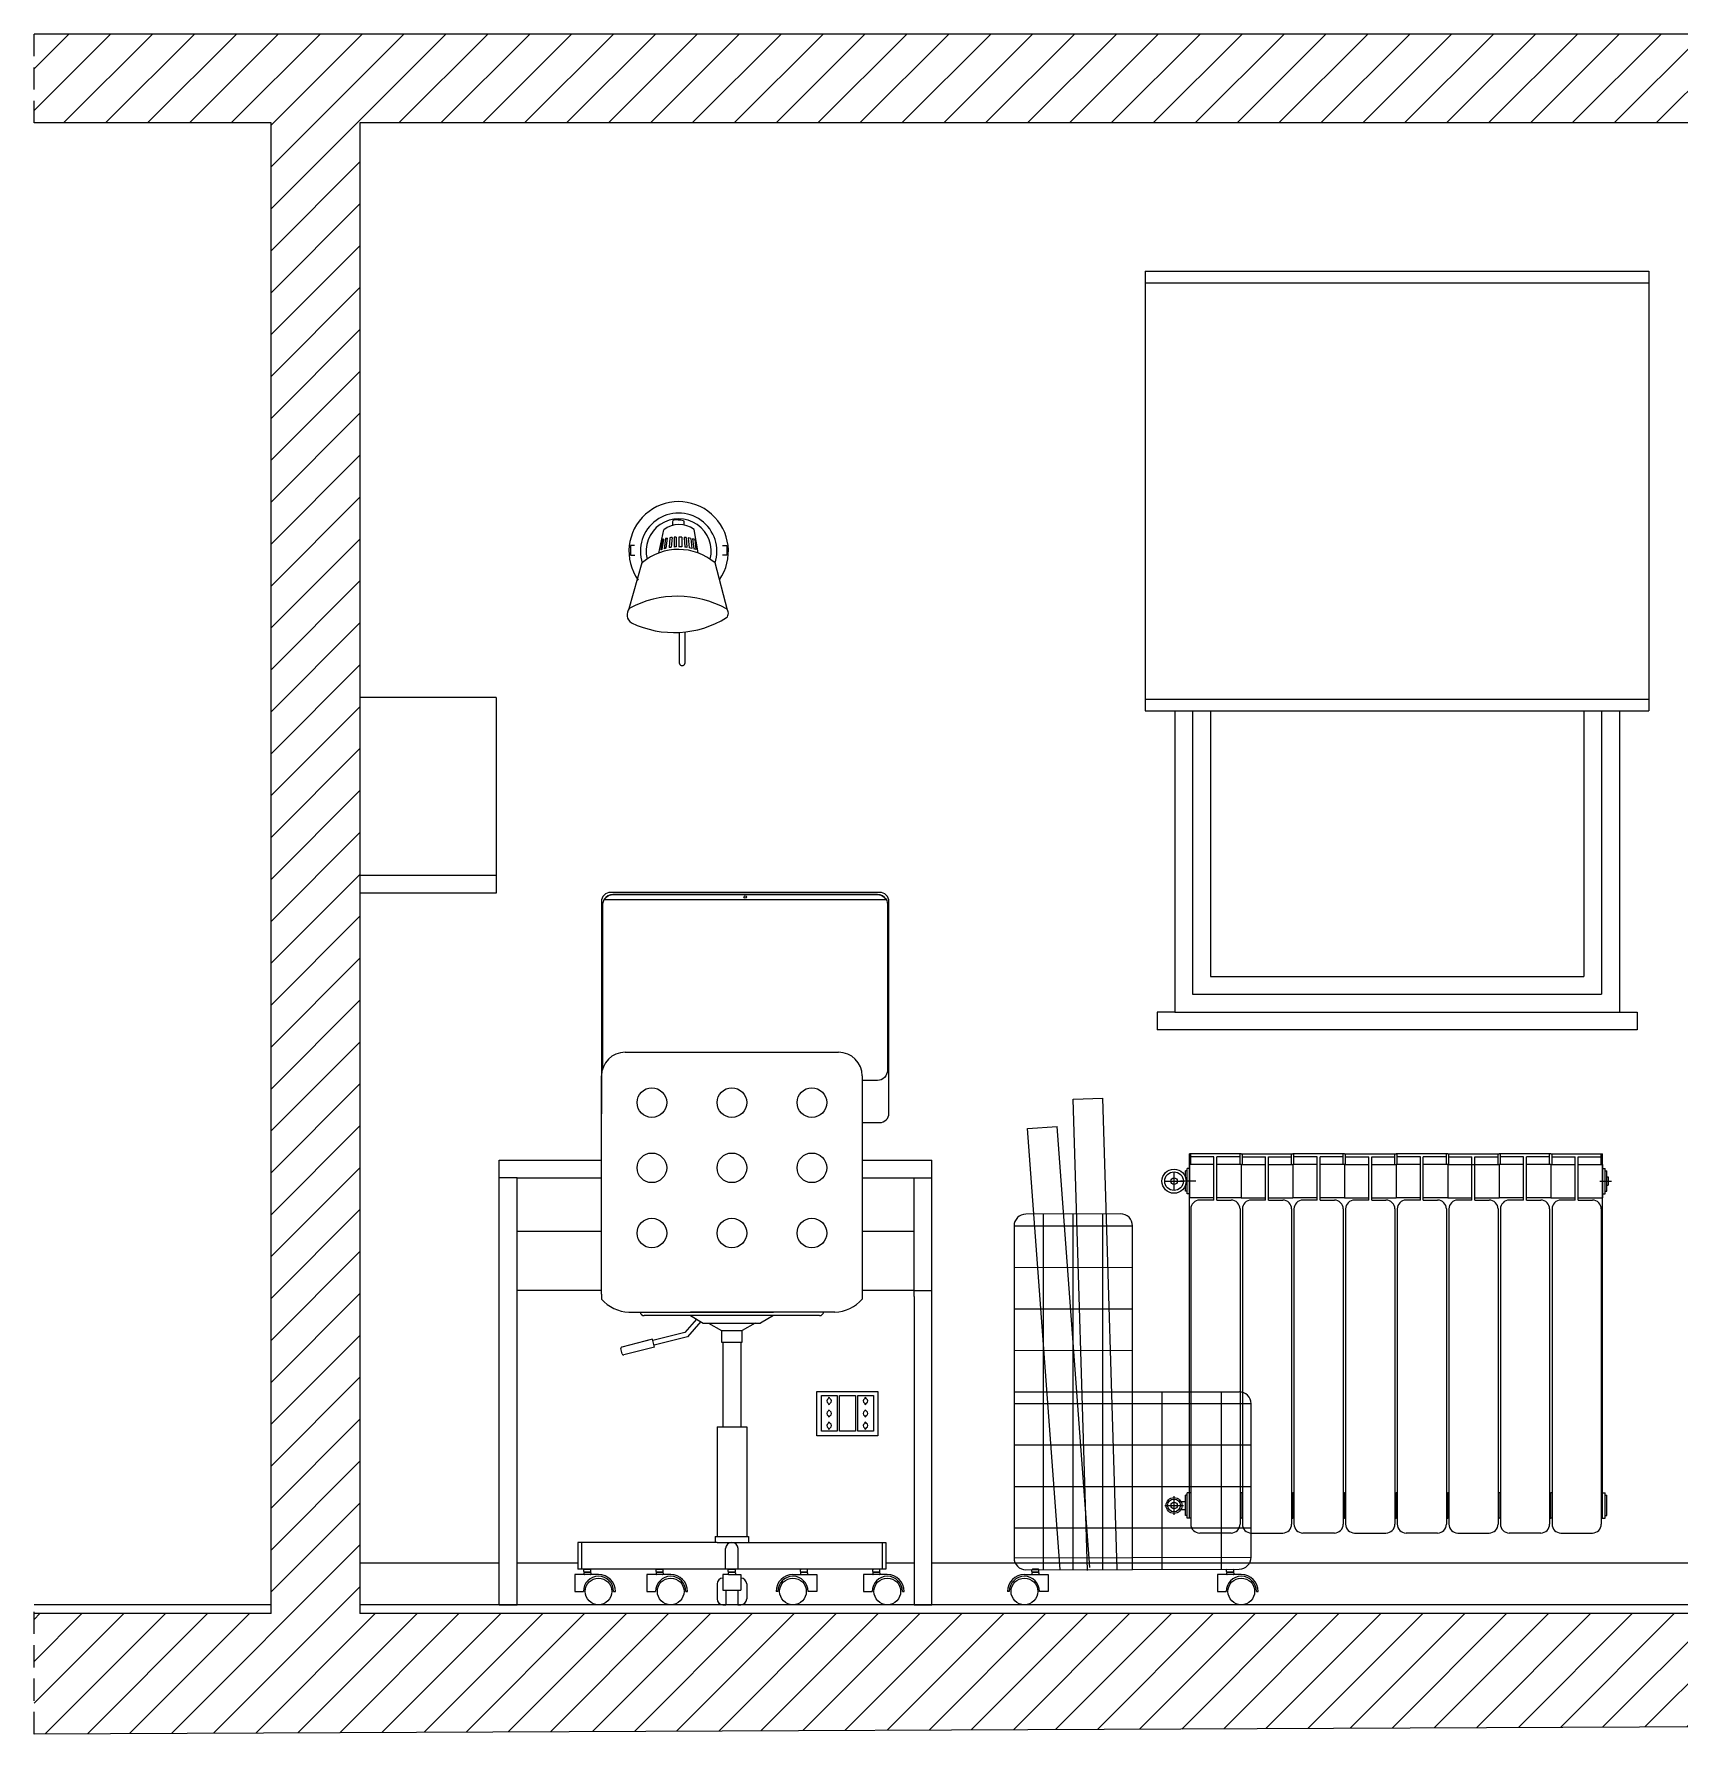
# Model space of a CAD drawing. Header units: millimetres. Extents: x 3592 to 4978, y 1078 to 1921.
# Drawn here: x 3592 to 3869.6, y 1155.2 to 1442 of the extents above; entities that cross this region are included whole.
import ezdxf

# ---------------------------------------------------------------- set-up
doc = ezdxf.new("R2010")
doc.units = ezdxf.units.MM
doc.header["$MEASUREMENT"] = 0
doc.linetypes.add('CONTINUA', pattern=[0])
doc.linetypes.add('HIDDEN', pattern=[0.375, 0.25, -0.125])
doc.layers.add('A-FURN', color=8, linetype='Continuous', lineweight=18)
for name, color, linetype in [('FURN', 7, 'Continuous'), ('mac_dwg', 7, 'Continuous'), ('QUOTE', 6, 'Continuous'), ('Termosifone', 175, 'Continuous')]:
    doc.layers.add(name, color=color, linetype=linetype)

msp = doc.modelspace()

# ---------------------------------------------------------------- hatches: boundary and pattern name
at = {"layer": 'A-FURN'}
h = msp.add_hatch(dxfattribs=at)
h.set_pattern_fill('ANSI31', color=4, scale=39.999999)
h.set_pattern_definition([(45, (-15, 4e-05), (-3.535534, 3.535534), [])])
h.paths.add_polyline_path([(4006.99, 1442.03), (3591.99, 1442.03), (3591.99, 1427.03), (3631.99, 1427.03), (3631.99, 1175.53), (3591.99, 1175.53), (3591.99, 1155.22), (4006.99, 1157.03), (4006.99, 1175.53), (3966.99, 1175.53), (3966.99, 1427.03), (4006.99, 1427.03)])
h.paths.add_polyline_path([(3646.99, 1427.03), (3951.99, 1427.03), (3951.99, 1175.53), (3646.99, 1175.53)], flags=16)
h.paths.add_polyline_path([(3707.65, 1349.96), (3709.01, 1344.84, -0.347612), (3708.84, 1343.57, -0.112637), (3701.83, 1341.15), (3701.83, 1336.07, -1), (3700.9, 1335.83), (3700.92, 1341.07, -0.125991), (3692.8, 1342.69, -0.450308), (3692.43, 1345.12), (3693.82, 1350.02, -1.902296)], flags=0)
h.paths.add_polyline_path([(3706.91, 1352.79, 0.36805), (3694.6, 1352.82, -1.364346)], flags=0)
h.paths.add_polyline_path([(3703.11, 1356.86), (3703.3, 1355.16, -0.009993), (3703.66, 1355.05), (3703.48, 1356.76, 0.009993)], flags=0)
h.paths.add_polyline_path([(3697.73, 1355, -0.00577), (3697.94, 1355.06), (3698.18, 1356.81, 0.00577), (3697.97, 1356.75)], flags=0)
h.paths.add_polyline_path([(3701.51, 1360.19, -0.097402), (3701.65, 1359.19, 0.114995), (3699.72, 1359.11, -0.102654), (3699.85, 1360.16, -0.076414)], flags=0)
h.paths.add_polyline_path([(3698.33, 1355.2, -0.008008), (3698.62, 1355.26), (3698.84, 1356.97, 0.008008), (3698.54, 1356.9)], flags=0)
h.paths.add_polyline_path([(3699.28, 1357.05, -0.009711), (3699.64, 1357.1), (3699.51, 1355.43, 0.009711), (3699.14, 1355.38)], flags=0)
h.paths.add_polyline_path([(3699.99, 1357.13, -0.009705), (3700.35, 1357.15), (3700.35, 1355.5, 0.009855), (3699.98, 1355.48)], flags=0)
h.paths.add_polyline_path([(3700.77, 1357.16, -0.013951), (3701.3, 1357.14), (3701.3, 1355.5, 0.013951), (3700.77, 1355.51)], flags=0)
h.paths.add_polyline_path([(3701.67, 1357.11, -0.00902), (3702.01, 1357.08), (3702.15, 1355.42, 0.00887), (3701.81, 1355.46)], flags=0)
h.paths.add_polyline_path([(3702.38, 1357.02, -0.011737), (3702.81, 1356.93), (3702.99, 1355.25, 0.011737), (3702.56, 1355.34)], flags=0)
h.paths.add_polyline_path([(3759.1, 1182.13, 0.414214), (3756.25, 1179.28), (3756.55, 1179.28, -0.414214), (3759.1, 1181.83)], flags=0)
h.paths.add_polyline_path([(3791.7, 1179.28), (3791.7, 1182.13), (3793.33, 1182.13, -0.414214), (3793.23, 1182.23), (3793.23, 1182.43), (3793.23, 1183.03), (3761.46, 1182.73, -0.415076), (3761.56, 1182.63), (3761.56, 1182.93, 0.985386), (3761.36, 1182.94), (3760.46, 1182.73, 0.998529), (3760.46, 1182.53, 0.414214), (3760.36, 1182.43, 1.129142), (3760.36, 1182.09), (3760.36, 1182.43), (3760.36, 1182.93), (3759.36, 1182.93, -0.415076), (3757.35, 1184.93), (3757.35, 1240.93, -0.413352), (3759.34, 1242.93), (3760.69, 1242.93), (3759.62, 1257.36), (3764.61, 1257.73), (3765.7, 1242.95), (3767.94, 1242.96), (3767.35, 1262.32), (3772.35, 1262.47), (3772.94, 1242.97), (3775.34, 1242.98, -0.415076), (3777.35, 1240.98), (3777.35, 1212.95), (3786.98, 1212.95), (3786.98, 1246.37), (3786.54, 1246.37), (3786.54, 1246.79), (3786.26, 1246.79), (3786.26, 1247.76, -0.833375), (3782.31, 1248.49, -0.833375), (3786.26, 1249.21), (3786.26, 1250.21), (3786.54, 1250.63), (3786.98, 1250.63), (3786.98, 1251.29), (3786.98, 1253.13), (3795.68, 1253.13), (3804.39, 1253.13), (3813.1, 1253.13), (3821.81, 1253.13), (3830.52, 1253.13), (3839.22, 1253.13), (3847.93, 1253.13), (3856.64, 1253.13), (3856.64, 1250.63), (3857.07, 1250.63), (3857.07, 1250.21), (3857.35, 1250.21), (3857.35, 1249.21), (3857.62, 1249.21), (3857.62, 1247.8), (3857.35, 1246.79), (3857.07, 1246.79), (3857.07, 1246.37), (3856.64, 1246.37), (3856.64, 1195.91), (3857.07, 1195.91), (3857.07, 1195.49), (3857.35, 1195.49), (3857.35, 1192.07), (3857.07, 1191.65), (3856.44, 1191.65), (3856.44, 1190.63, -0.414214), (3854.94, 1189.13), (3849.63, 1189.13, -0.414214), (3848.13, 1190.63), (3848.13, 1191.65), (3847.73, 1191.65), (3847.73, 1190.63, -0.414214), (3846.23, 1189.13), (3840.92, 1189.13, -0.414214), (3839.42, 1190.63), (3839.42, 1191.65), (3839.02, 1191.65), (3839.02, 1190.63, -0.414214), (3837.52, 1189.13), (3832.22, 1189.13, -0.414214), (3830.72, 1190.63), (3830.72, 1191.65), (3830.32, 1191.65), (3830.32, 1190.63, -0.414214), (3828.82, 1189.13), (3823.51, 1189.13, -0.414214), (3822.01, 1190.63), (3822.01, 1191.65), (3821.61, 1191.65), (3821.61, 1190.63, -0.414214), (3820.11, 1189.13), (3814.8, 1189.13, -0.414214), (3813.3, 1190.63), (3813.3, 1191.65), (3812.9, 1191.65), (3812.9, 1190.63, -0.414214), (3811.4, 1189.13), (3806.09, 1189.13, -0.414214), (3804.59, 1190.63), (3804.59, 1191.65), (3804.19, 1191.65), (3804.19, 1190.63, -0.414214), (3802.69, 1189.13), (3797.35, 1189.13), (3797.35, 1185.04, -0.413352), (3795.36, 1183.04), (3794.43, 1183.03), (3794.43, 1182.63), (3794.43, 1182.13), (3795.7, 1181.83, -0.414214), (3798.25, 1179.28), (3798.55, 1179.28, 0.414214), (3795.7, 1182.13, 0.451285), (3793.15, 1179.28)], flags=0)
h.paths.add_polyline_path([(3937.78, 1283.37), (3893.61, 1277.17, 0.373484), (3891.03, 1274.21), (3891, 1255.5, 0.414679), (3894, 1252.5), (3938.19, 1252.5, 0.414214), (3941.19, 1255.5), (3941.2, 1280.4, 0.455728)], flags=0)
h.paths.add_polyline_path([(3930.89, 1179.28), (3930.89, 1182.13), (3932.53, 1182.13, -0.414214), (3932.43, 1182.23), (3932.43, 1182.43), (3932.43, 1183.03), (3915.9, 1183.03), (3899.38, 1183.03), (3899.38, 1182.63), (3899.38, 1182.13), (3900.91, 1182.13), (3900.91, 1179.28), (3899.16, 1179.28, -0.414214), (3896.91, 1177.03), (3934.89, 1177.03, -0.414214), (3932.64, 1179.28)], flags=0)
h.paths.add_polyline_path([(3689.31, 1297.22), (3734.67, 1297.22, -0.414214), (3736.25, 1295.64), (3736.25, 1259.96, -0.414214), (3734.67, 1258.38), (3731.74, 1258.38), (3731.74, 1252.03), (3743.49, 1252.03), (3743.49, 1177.03), (3740.49, 1177.03), (3740.49, 1229.03), (3740.49, 1230.03), (3731.74, 1230.03), (3731.74, 1229.41), (3731.74, 1228.61, -0.21186), (3727.12, 1226.41), (3725.23, 1226.41, -0.372964), (3724.54, 1225.81), (3716.73, 1225.81), (3714.55, 1224.56), (3713.67, 1224.56), (3711.49, 1223.32), (3711.49, 1221.32), (3711.24, 1221.32), (3711.24, 1207.03), (3712.24, 1207.03), (3712.24, 1188.53), (3712.54, 1188.53), (3712.54, 1187.53), (3735.74, 1187.53), (3735.74, 1183.03), (3734.7, 1183.03), (3734.7, 1182.63), (3734.7, 1182.13), (3735.97, 1181.83, -0.414214), (3738.52, 1179.28), (3738.82, 1179.28, 0.414214), (3735.97, 1182.13, 0.451285), (3733.42, 1179.28), (3731.97, 1179.28), (3731.97, 1182.13), (3733.6, 1182.13, -0.414214), (3733.5, 1182.23), (3733.5, 1182.43), (3733.5, 1183.03), (3722.52, 1183.03), (3722.52, 1182.63), (3722.52, 1182.13), (3724.05, 1182.13), (3724.05, 1179.28), (3722.3, 1179.28, -1), (3717.8, 1179.28), (3717.2, 1179.28, -0.414214), (3720.05, 1182.13), (3721.42, 1182.13, -0.414214), (3721.32, 1182.23), (3721.32, 1182.43), (3721.32, 1183.03), (3710.34, 1183.03), (3710.34, 1182.63), (3710.34, 1182.13), (3711.24, 1182.13), (3711.24, 1181.53, -0.414214), (3712.24, 1180.53), (3712.24, 1178.03, -0.414214), (3711.24, 1177.03), (3710.74, 1177.03), (3710.74, 1179.5), (3708.74, 1179.5), (3708.74, 1177.03), (3708.24, 1177.03, -0.414214), (3707.24, 1178.03), (3707.24, 1180.53, -0.414214), (3708.24, 1181.53), (3708.24, 1182.13), (3709.24, 1182.13, -0.414214), (3709.14, 1182.23), (3709.14, 1182.43), (3709.14, 1183.03), (3698.15, 1183.03), (3698.15, 1182.63), (3698.15, 1182.13), (3699.42, 1181.83, -0.414214), (3701.97, 1179.28), (3702.27, 1179.28, 0.414214), (3699.42, 1182.13, 0.451285), (3696.87, 1179.28), (3695.42, 1179.28), (3695.42, 1182.13), (3697.05, 1182.13, -0.414214), (3696.95, 1182.23), (3696.95, 1182.43), (3696.95, 1183.03), (3685.97, 1183.03), (3685.97, 1182.63), (3685.97, 1182.13), (3687.24, 1181.83, -0.414214), (3689.79, 1179.28), (3690.09, 1179.28, 0.414214), (3687.24, 1182.13, 0.451285), (3684.69, 1179.28), (3683.24, 1179.28), (3683.24, 1182.13), (3684.87, 1182.13, -0.414214), (3684.77, 1182.23), (3684.77, 1182.43), (3684.77, 1183.03), (3683.74, 1183.03), (3683.74, 1187.53), (3706.94, 1187.53), (3706.94, 1188.53), (3707.24, 1207.03), (3708.24, 1207.03), (3708.24, 1221.32), (3707.99, 1221.32), (3707.99, 1223.32), (3705.8, 1224.56), (3704.92, 1224.56), (3704.48, 1224.82), (3702.25, 1222.24), (3696.61, 1220.81), (3696.69, 1220.5), (3691.3, 1219.14), (3690.97, 1220.45), (3696.36, 1221.81), (3701.8, 1222.95), (3703.79, 1225.21), (3702.75, 1225.81), (3694.94, 1225.81, -0.372964), (3694.24, 1226.41), (3692.36, 1226.41, -0.21186), (3687.74, 1228.61), (3687.74, 1229.41), (3687.74, 1230.03), (3673.49, 1230.03), (3673.49, 1177.03), (3670.49, 1177.03), (3670.49, 1252.03), (3687.74, 1252.03), (3687.74, 1266.24), (3687.73, 1295.64, -0.41424)], flags=0)
h.paths.add_polyline_path([(3689.68, 1296.86), (3734.3, 1296.86, -0.267396), (3735.76, 1296.02), (3688.22, 1296.02, -0.267396)], flags=0)
h.paths.add_polyline_path([(3779.49, 1402.03), (3864.49, 1402.03), (3864.49, 1327.83), (3859.49, 1327.83), (3859.49, 1277.03), (3862.49, 1277.03), (3862.49, 1274.03), (3781.49, 1274.03), (3781.49, 1277.03), (3784.49, 1277.03), (3784.49, 1327.83), (3779.49, 1327.83)], flags=0)
h.paths.add_polyline_path([(3712.19, 1296.44, -1), (3711.79, 1296.44, -1)], flags=0)
h.paths.add_polyline_path([(3698.74, 1261.74, -1), (3693.74, 1261.74, -1)], flags=0)
h.paths.add_polyline_path([(3712.24, 1261.74, -1), (3707.24, 1261.74, -1)], flags=0)
h.paths.add_polyline_path([(3698.38, 1252.03), (3707.6, 1252.03, -0.56416), (3711.88, 1252.03), (3721.1, 1252.03, -0.759453), (3725.74, 1250.74, -1), (3720.74, 1250.74, -0.136717), (3721.1, 1252.03), (3711.88, 1252.03, -0.136717), (3712.24, 1250.74, -1), (3707.24, 1250.74, -0.136717), (3707.6, 1252.03), (3698.38, 1252.03, -0.136717), (3698.74, 1250.74, -1), (3693.74, 1250.74, -0.759453)], flags=0)
h.paths.add_polyline_path([(3725.74, 1261.74, -1), (3720.74, 1261.74, -1)], flags=0)
h.paths.add_polyline_path([(3698.74, 1239.74, -1), (3693.74, 1239.74, -1)], flags=0)
h.paths.add_polyline_path([(3712.24, 1239.74, -1), (3707.24, 1239.74, -1)], flags=0)
h.paths.add_polyline_path([(3725.74, 1239.74, -1), (3720.74, 1239.74, -1)], flags=0)

# ---------------------------------------------------------------- linework, layer by layer
at = {"layer": 'A-FURN', "color": 5}
for p, q in [((4006.99, 1442.03), (3591.99, 1442.03)), ((3631.99, 1427.03), (3591.99, 1427.03)), ((3631.99, 1175.53), (3631.99, 1427.03)), ((3951.99, 1427.03), (3646.99, 1427.03)), ((3951.99, 1427.03), (3646.99, 1427.03)), ((3646.99, 1427.03), (3646.99, 1175.53)), ((3951.99, 1175.53), (3646.99, 1175.53)), ((4006.99, 1157.03), (3591.99, 1155.22))]:
    msp.add_line(p, q, dxfattribs=at)
at = {"layer": 'A-FURN', "color": 5, "linetype": 'HIDDEN', "ltscale": 15}
for p, q in [((3591.99, 1427.03), (3591.99, 1442.03)), ((3591.99, 1155.22), (3591.99, 1177.03))]:
    msp.add_line(p, q, dxfattribs=at)
at = {"layer": 'A-FURN', "color": 3, "ltscale": 100}
for p, q in [((3779.49, 1402.03), (3864.49, 1402.03)), ((3779.49, 1402.03), (3779.49, 1327.83)), ((3864.49, 1402.03), (3864.49, 1327.83)), ((3784.49, 1327.83), (3784.49, 1277.03)), ((3859.49, 1327.83), (3859.49, 1277.03)), ((3784.49, 1277.03), (3859.49, 1277.03))]:
    msp.add_line(p, q, dxfattribs=at)
at = {"layer": 'A-FURN', "color": 6, "ltscale": 100}
msp.add_line((3779.49, 1400.03), (3864.49, 1400.03), dxfattribs=at)
at = {"layer": 'A-FURN', "color": 6}
for p, q in [((3697.4, 1354.46), (3698.26, 1358.38)), ((3699.99, 1357.13), (3699.98, 1355.48)), ((3700.77, 1357.16), (3700.77, 1355.51)), ((3701.67, 1357.11), (3701.81, 1355.46)), ((3703.35, 1358.45), (3703.99, 1354.5)), ((3692.43, 1345.12), (3694.63, 1352.85)), ((3709.01, 1344.84), (3706.9, 1352.8)), ((3779.49, 1329.83), (3864.49, 1329.83))]:
    msp.add_line(p, q, dxfattribs=at)
at = {"layer": 'A-FURN', "color": 3}
for p, q in [((3779.49, 1327.83), (3864.49, 1327.83)), ((3787.49, 1327.83), (3787.49, 1280.03)), ((3790.49, 1327.83), (3790.49, 1283.03)), ((3853.49, 1327.83), (3853.49, 1283.03)), ((3856.49, 1327.83), (3856.49, 1280.03)), ((3790.49, 1283.03), (3853.49, 1283.03)), ((3787.49, 1280.03), (3856.49, 1280.03)), ((3784.49, 1277.03), (3781.49, 1277.03)), ((3781.49, 1277.03), (3781.49, 1274.03)), ((3784.49, 1277.03), (3859.49, 1277.03)), ((3859.49, 1277.03), (3862.49, 1277.03)), ((3862.49, 1277.03), (3862.49, 1274.03)), ((3862.49, 1274.03), (3781.49, 1274.03)), ((3691.74, 1270.24), (3727.74, 1270.24)), ((3687.74, 1229.41), (3687.74, 1266.24)), ((3731.74, 1266.24), (3731.74, 1229.41)), ((3767.35, 1262.32), (3772.35, 1262.47)), ((3769.75, 1182.82), (3767.35, 1262.32)), ((3774.75, 1182.98), (3772.35, 1262.47)), ((3759.62, 1257.36), (3764.61, 1257.73)), ((3765.14, 1182.95), (3759.62, 1257.36)), ((3770.12, 1183.32), (3764.61, 1257.73)), ((3670.49, 1177.03), (3670.49, 1252.03)), ((3670.49, 1252.03), (3687.74, 1252.03)), ((3731.74, 1252.03), (3743.49, 1252.03)), ((3743.49, 1177.03), (3743.49, 1252.03)), ((3673.49, 1249.03), (3670.49, 1249.03)), ((3673.49, 1177.03), (3673.49, 1249.03)), ((3673.49, 1249.03), (3687.74, 1249.03)), ((3731.74, 1249.03), (3740.49, 1249.03)), ((3740.49, 1229.03), (3740.49, 1249.03)), ((3740.49, 1249.03), (3743.49, 1249.03)), ((3673.49, 1240.03), (3687.74, 1240.03)), ((3731.74, 1240.03), (3740.49, 1240.03)), ((3757.35, 1240.93), (3777.35, 1240.98)), ((3687.74, 1230.03), (3673.49, 1230.03)), ((3740.49, 1230.03), (3731.74, 1230.03)), ((3740.49, 1229.03), (3740.49, 1177.03)), ((3670.49, 1184.03), (3646.99, 1184.03)), ((3683.74, 1184.03), (3673.49, 1184.03)), ((3740.49, 1184.03), (3735.74, 1184.03)), ((3891, 1184.03), (3743.49, 1184.03))]:
    msp.add_line(p, q, dxfattribs=at)
at = {"layer": 'A-FURN', "color": 20}
for p, q in [((3669.99, 1300.08), (3646.99, 1300.08)), ((3669.99, 1297.08), (3646.99, 1297.08))]:
    msp.add_line(p, q, dxfattribs=at)
at = {"layer": 'A-FURN', "color": 7}
for p, q in [((3762.35, 1182.98), (3762.35, 1242.94)), ((3767.35, 1182.98), (3767.35, 1242.95)), ((3772.35, 1182.98), (3772.35, 1242.97)), ((3757.37, 1233.93), (3777.37, 1233.98)), ((3757.38, 1226.93), (3777.38, 1226.98)), ((3757.4, 1219.93), (3777.4, 1219.98)), ((3757.35, 1212.95), (3795.35, 1212.95)), ((3797.35, 1210.95), (3757.35, 1210.95)), ((3782.35, 1182.98), (3782.35, 1212.95)), ((3792.35, 1182.98), (3792.35, 1212.95)), ((3797.35, 1203.95), (3757.35, 1203.95)), ((3797.35, 1196.95), (3757.35, 1196.95)), ((3797.35, 1189.95), (3757.35, 1189.95)), ((3757.35, 1184.93), (3797.35, 1185.04)), ((3631.99, 1177.03), (3591.99, 1177.03)), ((3951.99, 1177.03), (3646.99, 1177.03)), ((3670.49, 1177.03), (3673.49, 1177.03)), ((3740.49, 1177.03), (3743.49, 1177.03))]:
    msp.add_line(p, q, dxfattribs=at)
at = {"layer": 'A-FURN', "color": 3, "linetype": 'CONTINUA', "ltscale": 0.1}
for p, q in [((3687.74, 1229.41), (3687.74, 1228.61)), ((3731.74, 1229.41), (3731.74, 1228.61)), ((3740.49, 1230.03), (3743.49, 1230.03)), ((3692.36, 1226.41), (3709.74, 1226.41)), ((3724.54, 1225.81), (3694.94, 1225.81)), ((3703.79, 1225.21), (3701.8, 1222.95)), ((3704.48, 1224.82), (3702.25, 1222.24)), ((3709.74, 1226.41), (3702.74, 1226.41)), ((3702.74, 1225.81), (3704.92, 1224.56)), ((3727.12, 1226.41), (3709.74, 1226.41)), ((3709.74, 1226.41), (3716.74, 1226.41)), ((3716.74, 1225.81), (3714.55, 1224.56)), ((3696.36, 1221.81), (3691.16, 1220.5)), ((3696.36, 1221.81), (3695.25, 1221.53)), ((3696.69, 1220.5), (3696.36, 1221.81)), ((3701.8, 1222.95), (3696.41, 1221.59)), ((3702.25, 1222.24), (3696.61, 1220.81)), ((3704.92, 1224.56), (3714.55, 1224.56)), ((3705.8, 1224.56), (3707.99, 1223.32)), ((3707.99, 1223.32), (3707.99, 1221.32)), ((3707.99, 1223.32), (3711.49, 1223.32)), ((3713.67, 1224.56), (3711.49, 1223.32)), ((3711.49, 1221.32), (3711.49, 1223.32)), ((3691.25, 1219.34), (3691.01, 1220.26)), ((3696.69, 1220.5), (3691.49, 1219.19)), ((3707.99, 1221.32), (3711.49, 1221.32)), ((3708.24, 1221.32), (3708.24, 1207.03)), ((3711.24, 1221.32), (3711.24, 1207.03)), ((3707.24, 1207.03), (3712.24, 1207.03)), ((3707.24, 1207.03), (3707.24, 1188.53)), ((3707.24, 1207.03), (3707.24, 1206.53)), ((3712.24, 1207.03), (3712.24, 1188.53)), ((3707.24, 1187.53), (3683.74, 1187.53)), ((3683.74, 1187.53), (3683.74, 1183.03)), ((3684.39, 1187.53), (3684.39, 1183.03)), ((3706.94, 1188.53), (3706.94, 1187.53)), ((3707.24, 1187.53), (3712.24, 1187.53)), ((3712.24, 1187.53), (3735.74, 1187.53)), ((3712.54, 1188.53), (3712.54, 1187.53)), ((3735.09, 1187.53), (3735.09, 1183.03)), ((3735.74, 1187.53), (3735.74, 1183.03)), ((3708.65, 1183.03), (3708.65, 1186.5)), ((3710.82, 1183.03), (3710.82, 1186.5)), ((3683.24, 1182.13), (3683.24, 1179.28)), ((3687.24, 1182.13), (3683.24, 1182.13)), ((3735.74, 1183.03), (3683.74, 1183.03)), ((3684.77, 1182.63), (3684.77, 1182.93)), ((3684.77, 1182.43), (3684.77, 1182.23)), ((3684.87, 1183.03), (3685.87, 1183.03)), ((3684.87, 1182.53), (3685.87, 1182.53)), ((3685.87, 1182.53), (3684.87, 1182.53)), ((3685.87, 1182.13), (3684.87, 1182.13)), ((3685.97, 1182.63), (3685.97, 1182.93)), ((3685.97, 1182.43), (3685.97, 1182.23)), ((3695.42, 1182.13), (3695.42, 1179.28)), ((3699.42, 1182.13), (3695.42, 1182.13)), ((3696.95, 1182.63), (3696.95, 1182.93)), ((3696.95, 1182.43), (3696.95, 1182.23)), ((3697.05, 1183.03), (3698.05, 1183.03)), ((3698.05, 1182.53), (3697.05, 1182.53)), ((3697.05, 1182.53), (3698.05, 1182.53)), ((3698.15, 1182.63), (3698.15, 1182.93)), ((3698.15, 1182.43), (3698.15, 1182.23)), ((3708.24, 1182.13), (3708.24, 1179.5)), ((3709.24, 1182.13), (3708.24, 1182.13)), ((3709.14, 1182.63), (3709.14, 1182.93)), ((3709.14, 1182.43), (3709.14, 1182.23)), ((3709.24, 1183.03), (3710.24, 1183.03)), ((3709.24, 1182.53), (3710.24, 1182.53)), ((3710.24, 1182.53), (3709.24, 1182.53)), ((3709.24, 1182.13), (3710.24, 1182.13)), ((3710.24, 1182.13), (3711.24, 1182.13)), ((3710.34, 1182.63), (3710.34, 1182.93)), ((3710.34, 1182.43), (3710.34, 1182.23)), ((3711.24, 1182.13), (3711.24, 1179.5)), ((3720.05, 1182.13), (3724.05, 1182.13)), ((3721.32, 1182.63), (3721.32, 1182.93)), ((3721.32, 1182.43), (3721.32, 1182.23)), ((3722.42, 1183.03), (3721.42, 1183.03)), ((3721.42, 1182.53), (3722.42, 1182.53)), ((3722.42, 1182.53), (3721.42, 1182.53)), ((3722.52, 1182.63), (3722.52, 1182.93)), ((3722.52, 1182.43), (3722.52, 1182.23)), ((3724.05, 1182.13), (3724.05, 1179.28)), ((3731.97, 1182.13), (3731.97, 1179.28)), ((3735.97, 1182.13), (3731.97, 1182.13)), ((3733.5, 1182.63), (3733.5, 1182.93)), ((3733.5, 1182.43), (3733.5, 1182.23)), ((3734.6, 1182.53), (3733.6, 1182.53)), ((3733.6, 1182.53), (3734.6, 1182.53)), ((3734.7, 1182.63), (3734.7, 1182.93)), ((3734.7, 1182.43), (3734.7, 1182.23)), ((3759.1, 1182.13), (3763.1, 1182.13)), ((3760.36, 1182.63), (3760.36, 1182.93)), ((3760.36, 1182.43), (3760.36, 1182.23)), ((3761.46, 1183.03), (3760.46, 1183.03)), ((3760.46, 1182.53), (3761.46, 1182.53)), ((3761.46, 1182.53), (3760.46, 1182.53)), ((3761.56, 1182.63), (3761.56, 1182.93)), ((3761.56, 1182.43), (3761.56, 1182.23)), ((3763.1, 1182.13), (3763.1, 1179.28)), ((3791.7, 1182.13), (3791.7, 1179.28)), ((3795.7, 1182.13), (3791.7, 1182.13)), ((3793.23, 1182.63), (3793.23, 1182.93)), ((3793.23, 1182.43), (3793.23, 1182.23)), ((3794.33, 1182.53), (3793.33, 1182.53)), ((3793.33, 1182.53), (3794.33, 1182.53)), ((3794.43, 1182.63), (3794.43, 1182.93)), ((3794.43, 1182.43), (3794.43, 1182.23)), ((3683.24, 1179.28), (3684.69, 1179.28)), ((3689.79, 1179.28), (3690.09, 1179.28)), ((3695.42, 1179.28), (3696.87, 1179.28)), ((3701.97, 1179.28), (3702.27, 1179.28)), ((3707.24, 1180.53), (3707.24, 1178.03)), ((3708.24, 1181.53), (3708.24, 1181.53)), ((3708.24, 1179.5), (3711.24, 1179.5)), ((3708.74, 1179.5), (3708.74, 1177.03)), ((3710.74, 1179.5), (3710.74, 1177.03)), ((3711.24, 1181.53), (3711.24, 1181.53)), ((3712.24, 1180.53), (3712.24, 1178.03)), ((3717.5, 1179.28), (3717.2, 1179.28)), ((3724.05, 1179.28), (3722.6, 1179.28)), ((3731.97, 1179.28), (3733.42, 1179.28)), ((3738.52, 1179.28), (3738.82, 1179.28)), ((3756.55, 1179.28), (3756.25, 1179.28)), ((3763.1, 1179.28), (3761.65, 1179.28)), ((3791.7, 1179.28), (3793.15, 1179.28)), ((3798.25, 1179.28), (3798.55, 1179.28)), ((3708.24, 1177.03), (3708.74, 1177.03)), ((3710.74, 1177.03), (3711.24, 1177.03))]:
    msp.add_line(p, q, dxfattribs=at)
at = {"layer": 'A-FURN', "color": 3, "linetype": 'CONTINUA', "ltscale": 0.02}
msp.add_line((3706.94, 1188.53), (3712.54, 1188.53), dxfattribs=at)
at = {"layer": 'A-FURN', "color": 5, "ltscale": 100}
msp.add_line((3631.99, 1175.53), (3591.99, 1175.53), dxfattribs=at)
at = {"layer": 'A-FURN', "color": 6}
for points in [[(3700.68, 1360.07, 0.075123), (3699.79, 1359.95, 0.081859), (3699.72, 1359.11)], [(3700.68, 1360.07, -0.075123), (3701.58, 1359.95, -0.074129), (3701.65, 1359.19)]]:
    msp.add_lwpolyline(points, format="xyb", dxfattribs=at)
for points in [[(3697.97, 1356.75), (3697.73, 1355)], [(3698.18, 1356.81), (3697.94, 1355.06)], [(3698.54, 1356.9), (3698.33, 1355.2)], [(3698.84, 1356.97), (3698.62, 1355.26)], [(3699.28, 1357.05), (3699.14, 1355.38)], [(3699.64, 1357.1), (3699.51, 1355.43)], [(3700.35, 1357.15), (3700.35, 1355.5)], [(3701.3, 1357.14), (3701.3, 1355.5)], [(3702.01, 1357.08), (3702.15, 1355.42)], [(3702.38, 1357.02), (3702.56, 1355.34)], [(3702.81, 1356.93), (3702.99, 1355.25)], [(3703.11, 1356.86), (3703.3, 1355.16)], [(3703.48, 1356.76), (3703.66, 1355.05)], [(3693.34, 1355.71), (3692.65, 1355.71), (3692.65, 1354.09), (3693.36, 1354.09)], [(3708.18, 1355.71), (3708.87, 1355.71), (3708.87, 1354.09), (3708.16, 1354.09)], [(3700.9, 1335.83), (3700.92, 1341.07)], [(3701.83, 1341.11), (3701.83, 1335.83)]]:
    msp.add_lwpolyline(points, dxfattribs=at)
at = {"layer": 'A-FURN', "color": 7}
msp.add_lwpolyline([(3777.35, 1182.98), (3777.35, 1240.98, 0.415076), (3775.34, 1242.98), (3759.34, 1242.93, 0.413352), (3757.35, 1240.93), (3757.35, 1184.93, 0.415076), (3759.36, 1182.93), (3795.36, 1183.04, 0.413352), (3797.35, 1185.04), (3797.35, 1210.95)], format="xyb", dxfattribs=at)
at = {"layer": 'A-FURN', "color": 6}
for points in [[(3734.38, 1205.53), (3724.07, 1205.53), (3724.07, 1213.03), (3734.38, 1213.03)], [(3727.51, 1206.3), (3724.85, 1206.3), (3724.85, 1212.33), (3727.51, 1212.33)], [(3730.58, 1206.3), (3727.92, 1206.3), (3727.92, 1212.33), (3730.58, 1212.33)], [(3733.65, 1206.3), (3730.99, 1206.3), (3730.99, 1212.33), (3733.65, 1212.33)]]:
    msp.add_lwpolyline(points, close=True, dxfattribs=at)
at = {"layer": 'A-FURN', "color": 3, "linetype": 'CONTINUA', "ltscale": 0.1}
for centre, radius in [((3696.24, 1261.74), 2.5), ((3709.74, 1261.74), 2.5), ((3723.24, 1261.74), 2.5), ((3696.24, 1250.74), 2.5), ((3709.74, 1250.74), 2.5), ((3723.24, 1250.74), 2.5), ((3696.24, 1239.74), 2.5), ((3709.74, 1239.74), 2.5), ((3723.24, 1239.74), 2.5), ((3687.24, 1179.28), 2.25), ((3699.42, 1179.28), 2.25), ((3720.05, 1179.28), 2.25), ((3735.97, 1179.28), 2.25), ((3759.1, 1179.28), 2.25), ((3795.7, 1179.28), 2.25)]:
    msp.add_circle(centre, radius, dxfattribs=at)
at = {"layer": 'A-FURN', "color": 6}
for centre, radius, start, end in [((3700.76, 1354.75), 8.39, 325.2023, 215.2207), ((3700.76, 1354.75), 6.46, 342.1158, 197.8646), ((3700.76, 1354.75), 5.49, 346.0078, 193.7063), ((3700.74, 1347.66), 9.5, 105.6205, 106.9428), ((3700.86, 1355.02), 4.25, 54.0821, 127.695), ((3700.74, 1347.66), 9.5, 101.5074, 103.3426), ((3700.74, 1347.66), 9.5, 96.6021, 98.8277), ((3700.74, 1347.66), 9.5, 92.3148, 94.5389), ((3700.74, 1347.66), 9.5, 86.5834, 89.7806), ((3700.74, 1347.66), 9.5, 82.2888, 84.3559), ((3700.74, 1347.66), 9.5, 77.3672, 80.0569), ((3700.74, 1347.66), 9.5, 73.2336, 75.5237), ((3700.74, 1345.57), 9.5, 49.587, 129.9742), ((3700.5, 1345.91), 9.5, 105.6205, 106.9428), ((3700.52, 1345.95), 9.5, 101.5074, 103.3426), ((3700.6, 1345.99), 9.5, 96.6021, 98.8277), ((3700.74, 1346.01), 9.5, 92.3148, 94.5732), ((3700.74, 1346.01), 9.5, 86.5834, 89.7806), ((3700.87, 1346), 9.5, 82.2888, 84.3215), ((3700.92, 1345.98), 9.5, 77.3672, 80.0569), ((3700.92, 1345.96), 9.5, 73.2336, 75.5237), ((3700.57, 1329.93), 17.24, 61.3151, 118.1925), ((3693.69, 1344.07), 1.64, 140.2872, 237.2568), ((3700.02, 1357.73), 16.68, 244.3432, 301.9055), ((3708.13, 1344.31), 1.03, 313.9836, 46.1405), ((3701.36, 1335.95), 0.478, 194.3227, 345.6773), ((3726.14, 1211.41), 0.402, 114.3243, 246.1088), ((3726.14, 1211.41), 0.402, 293.3666, 66.2003), ((3732.27, 1211.41), 0.402, 114.3243, 246.1088), ((3732.27, 1211.41), 0.402, 293.3666, 66.2003), ((3726.14, 1209.3), 0.402, 114.3243, 246.1088), ((3726.14, 1207.25), 0.402, 114.3243, 246.1088), ((3726.14, 1209.3), 0.402, 293.3666, 66.2003), ((3726.14, 1207.25), 0.402, 293.3666, 66.2003), ((3732.27, 1209.3), 0.402, 114.3243, 246.1088), ((3732.27, 1207.25), 0.402, 114.3243, 246.1088), ((3732.27, 1209.3), 0.402, 293.3666, 66.2003), ((3732.27, 1207.25), 0.402, 293.3666, 66.2003)]:
    msp.add_arc(centre, radius, start, end, dxfattribs=at)
at = {"layer": 'A-FURN', "color": 3}
for centre, radius, start, end in [((3691.74, 1266.24), 4, 90, 180), ((3727.74, 1266.24), 4, 0, 90), ((3795.35, 1210.95), 2, 0, 90)]:
    msp.add_arc(centre, radius, start, end, dxfattribs=at)
at = {"layer": 'A-FURN', "color": 3, "linetype": 'CONTINUA', "ltscale": 0.1}
for centre, radius, start, end in [((3692.53, 1232.71), 6.31, 220.6087, 268.4559), ((3726.95, 1232.71), 6.31, 271.5441, 319.3913), ((3694.94, 1226.51), 0.7, 188.1852, 270), ((3724.54, 1226.51), 0.7, 270, 351.8148), ((3691.21, 1220.31), 0.2, 104.1844, 194.1844), ((3691.44, 1219.38), 0.2, 194.1844, 284.1844), ((3709.74, 1186.45), 1.08, 3.1218, 176.8782), ((3687.24, 1179.28), 2.55, 0, 180), ((3684.87, 1182.93), 0.1, 90, 180), ((3684.87, 1182.63), 0.1, 180, 270), ((3684.87, 1182.43), 0.1, 90, 180), ((3684.87, 1182.23), 0.1, 180, 270), ((3685.87, 1182.93), 0.1, 0, 90), ((3685.87, 1182.63), 0.1, 270, 0), ((3685.87, 1182.43), 0.1, 0, 90), ((3685.87, 1182.23), 0.1, 270, 0), ((3687.24, 1179.28), 2.85, 0, 90), ((3699.42, 1179.28), 2.55, 0, 180), ((3697.05, 1182.93), 0.1, 90, 180), ((3697.05, 1182.63), 0.1, 180, 270), ((3697.05, 1182.43), 0.1, 90, 180), ((3697.05, 1182.23), 0.1, 180, 270), ((3698.05, 1182.93), 0.1, 0, 90), ((3698.05, 1182.63), 0.1, 270, 0), ((3698.05, 1182.43), 0.1, 0, 90), ((3698.05, 1182.23), 0.1, 270, 0), ((3699.42, 1179.28), 2.85, 0, 90), ((3709.24, 1182.93), 0.1, 90, 180), ((3709.24, 1182.63), 0.1, 180, 270), ((3709.24, 1182.43), 0.1, 90, 180), ((3709.24, 1182.23), 0.1, 180, 270), ((3710.24, 1182.93), 0.1, 0, 90), ((3710.24, 1182.63), 0.1, 270, 0), ((3710.24, 1182.43), 0.1, 0, 90), ((3710.24, 1182.23), 0.1, 270, 0), ((3720.05, 1179.28), 2.85, 90, 180), ((3720.05, 1179.28), 2.55, 0, 180), ((3721.42, 1182.93), 0.1, 90, 180), ((3721.42, 1182.63), 0.1, 180, 270), ((3721.42, 1182.43), 0.1, 90, 180), ((3721.42, 1182.23), 0.1, 180, 270), ((3722.42, 1182.93), 0.1, 0, 90), ((3722.42, 1182.63), 0.1, 270, 0), ((3722.42, 1182.43), 0.1, 0, 90), ((3722.42, 1182.23), 0.1, 270, 0), ((3735.97, 1179.28), 2.55, 0, 180), ((3733.6, 1182.93), 0.1, 90, 180), ((3733.6, 1182.63), 0.1, 180, 270), ((3733.6, 1182.43), 0.1, 90, 180), ((3733.6, 1182.23), 0.1, 180, 270), ((3734.6, 1182.93), 0.1, 0, 90), ((3734.6, 1182.63), 0.1, 270, 0), ((3734.6, 1182.43), 0.1, 0, 90), ((3734.6, 1182.23), 0.1, 270, 0), ((3735.97, 1179.28), 2.85, 0, 90), ((3759.1, 1179.28), 2.85, 90, 180), ((3759.1, 1179.28), 2.55, 0, 180), ((3760.46, 1182.93), 0.1, 90, 180), ((3760.46, 1182.63), 0.1, 180, 270), ((3760.46, 1182.43), 0.1, 90, 180), ((3760.46, 1182.23), 0.1, 180, 270), ((3761.46, 1182.93), 0.1, 0, 90), ((3761.46, 1182.63), 0.1, 270, 0), ((3761.46, 1182.43), 0.1, 0, 90), ((3761.46, 1182.23), 0.1, 270, 0), ((3795.7, 1179.28), 2.55, 0, 180), ((3793.33, 1182.93), 0.1, 90, 180), ((3793.33, 1182.63), 0.1, 180, 270), ((3793.33, 1182.43), 0.1, 90, 180), ((3793.33, 1182.23), 0.1, 180, 270), ((3794.33, 1182.93), 0.1, 0, 90), ((3794.33, 1182.63), 0.1, 270, 0), ((3794.33, 1182.43), 0.1, 0, 90), ((3794.33, 1182.23), 0.1, 270, 0), ((3795.7, 1179.28), 2.85, 0, 90), ((3708.24, 1180.53), 1, 90, 180), ((3711.24, 1180.53), 1, 0, 90), ((3708.24, 1178.03), 1, 180, 270), ((3711.24, 1178.03), 1, 270, 0)]:
    msp.add_arc(centre, radius, start, end, dxfattribs=at)
at = {"layer": 'A-FURN', "color": 6}
for centre, start_param, end_param in [((3726.13, 1211.41), 8.545266, 10.307697), ((3726.13, 1211.41), 5.42058, 7.142383), ((3732.27, 1211.41), 8.545266, 10.307697), ((3732.27, 1211.41), 5.42058, 7.142383), ((3726.13, 1209.31), 8.545266, 10.307697), ((3726.13, 1209.31), 5.42058, 7.142383), ((3726.13, 1207.25), 8.545266, 10.307697), ((3732.27, 1209.31), 8.545266, 10.307697), ((3732.27, 1207.25), 8.545266, 10.307697), ((3732.27, 1209.31), 5.42058, 7.142383), ((3726.13, 1207.25), 5.42058, 7.142383), ((3732.27, 1207.25), 5.42058, 7.142383)]:
    msp.add_ellipse(centre, major_axis=(0, -0.571), ratio=0.372094, start_param=start_param, end_param=end_param, dxfattribs=at)
at = {"layer": 'FURN', "color": 6}
for q in [(3646.99, 1330.08), (3669.99, 1300.08)]:
    msp.add_line((3669.99, 1330.08), q, dxfattribs=at)
at = {"layer": 'mac_dwg', "color": 3}
for points in [[(3731.74, 1258.38), (3734.67, 1258.38, 0.414214), (3736.25, 1259.96), (3736.25, 1295.64, 0.414214), (3734.67, 1297.22), (3689.31, 1297.22, 0.414214), (3687.73, 1295.64), (3687.73, 1259.96, 0.014567), (3687.74, 1259.87, 0.014567)], [(3687.99, 1267.65), (3687.99, 1295.17, -0.414214), (3689.68, 1296.86), (3734.3, 1296.86, -0.414214), (3735.99, 1295.17), (3735.99, 1267.17, -0.414214), (3734.3, 1265.49), (3731.74, 1265.49)]]:
    msp.add_lwpolyline(points, format="xyb", dxfattribs=at)
msp.add_lwpolyline([(3734.3, 1296.86), (3689.68, 1296.86, 0.267396), (3688.22, 1296.02), (3735.76, 1296.02, 0.267396)], format="xyb", close=True, dxfattribs=at)
msp.add_circle((3711.99, 1296.44), 0.203, dxfattribs=at)
at = {"layer": 'QUOTE', "color": 20}
msp.add_line((3669.99, 1300.08), (3669.99, 1297.08), dxfattribs=at)
at = {"layer": 'Termosifone', "color": 3}
for p, q in [((3786.54, 1246.37), (3786.54, 1250.63)), ((3786.98, 1250.63), (3786.54, 1250.63)), ((3786.98, 1192.91), (3786.98, 1253.13)), ((3795.68, 1253.13), (3786.98, 1253.13)), ((3791.08, 1251.29), (3786.98, 1251.29)), ((3786.98, 1251.29), (3786.98, 1245.68)), ((3786.98, 1251.29), (3786.98, 1245.68)), ((3787.18, 1251.29), (3787.18, 1253.13)), ((3791.08, 1252.62), (3787.18, 1252.62)), ((3791.08, 1245.3), (3791.08, 1252.62)), ((3795.48, 1252.62), (3791.58, 1252.62)), ((3791.58, 1245.3), (3791.58, 1252.62)), ((3795.68, 1251.29), (3791.58, 1251.29)), ((3795.48, 1251.29), (3795.48, 1253.13)), ((3795.68, 1253.13), (3804.39, 1253.13)), ((3795.68, 1251.29), (3799.79, 1251.29)), ((3795.68, 1251.29), (3795.68, 1245.68)), ((3795.68, 1251.29), (3795.68, 1245.68)), ((3795.88, 1251.29), (3795.88, 1253.13)), ((3795.88, 1252.62), (3799.79, 1252.62)), ((3799.79, 1245.3), (3799.79, 1252.62)), ((3800.29, 1252.62), (3804.19, 1252.62)), ((3800.29, 1245.3), (3800.29, 1252.62)), ((3800.29, 1251.29), (3804.39, 1251.29)), ((3804.19, 1251.29), (3804.19, 1253.13)), ((3813.1, 1253.13), (3804.39, 1253.13)), ((3808.5, 1251.29), (3804.39, 1251.29)), ((3804.39, 1251.29), (3804.39, 1245.68)), ((3804.39, 1251.29), (3804.39, 1245.68)), ((3804.39, 1251.29), (3804.39, 1245.68)), ((3804.39, 1251.29), (3804.39, 1245.68)), ((3804.59, 1251.29), (3804.59, 1253.13)), ((3808.5, 1252.62), (3804.59, 1252.62)), ((3808.5, 1245.3), (3808.5, 1252.62)), ((3812.9, 1252.62), (3809, 1252.62)), ((3809, 1245.3), (3809, 1252.62)), ((3813.1, 1251.29), (3809, 1251.29)), ((3812.9, 1251.29), (3812.9, 1253.13)), ((3813.1, 1253.13), (3821.81, 1253.13)), ((3813.1, 1251.29), (3813.1, 1245.68)), ((3813.1, 1251.29), (3817.2, 1251.29)), ((3813.1, 1251.29), (3813.1, 1245.68)), ((3813.3, 1251.29), (3813.3, 1253.13)), ((3813.3, 1252.62), (3817.2, 1252.62)), ((3817.2, 1245.3), (3817.2, 1252.62)), ((3817.7, 1252.62), (3821.61, 1252.62)), ((3817.7, 1245.3), (3817.7, 1252.62)), ((3817.7, 1251.29), (3821.81, 1251.29)), ((3821.61, 1251.29), (3821.61, 1253.13)), ((3830.52, 1253.13), (3821.81, 1253.13)), ((3821.81, 1251.29), (3821.81, 1245.68)), ((3821.81, 1251.29), (3821.81, 1245.68)), ((3825.91, 1251.29), (3821.81, 1251.29)), ((3821.81, 1251.29), (3821.81, 1245.68)), ((3821.81, 1251.29), (3821.81, 1245.68)), ((3822.01, 1251.29), (3822.01, 1253.13)), ((3825.91, 1252.62), (3822.01, 1252.62)), ((3825.91, 1245.3), (3825.91, 1252.62)), ((3830.32, 1252.62), (3826.41, 1252.62)), ((3826.41, 1245.3), (3826.41, 1252.62)), ((3830.52, 1251.29), (3826.41, 1251.29)), ((3830.32, 1251.29), (3830.32, 1253.13)), ((3830.52, 1253.13), (3839.22, 1253.13)), ((3830.52, 1251.29), (3834.62, 1251.29)), ((3830.52, 1251.29), (3830.52, 1245.68)), ((3830.52, 1251.29), (3830.52, 1245.68)), ((3830.72, 1251.29), (3830.72, 1253.13)), ((3830.72, 1252.62), (3834.62, 1252.62)), ((3834.62, 1245.3), (3834.62, 1252.62)), ((3834.62, 1251.29), (3839.22, 1251.29)), ((3835.12, 1252.62), (3839.02, 1252.62)), ((3835.12, 1245.3), (3835.12, 1252.62)), ((3839.02, 1251.29), (3839.02, 1253.13)), ((3847.93, 1253.13), (3839.22, 1253.13)), ((3843.33, 1251.29), (3839.22, 1251.29)), ((3839.22, 1251.29), (3839.22, 1245.68)), ((3839.22, 1251.29), (3839.22, 1245.68)), ((3839.22, 1251.29), (3839.22, 1245.68)), ((3839.22, 1251.29), (3839.22, 1245.68)), ((3839.42, 1251.29), (3839.42, 1253.13)), ((3839.42, 1251.29), (3839.42, 1253.13)), ((3843.33, 1252.62), (3839.42, 1252.62)), ((3843.33, 1245.3), (3843.33, 1252.62)), ((3847.73, 1252.62), (3843.83, 1252.62)), ((3843.83, 1245.3), (3843.83, 1252.62)), ((3847.93, 1251.29), (3843.83, 1251.29)), ((3847.73, 1251.29), (3847.73, 1253.13)), ((3847.93, 1253.13), (3856.64, 1253.13)), ((3847.93, 1251.29), (3847.93, 1245.68)), ((3847.93, 1251.29), (3852.03, 1251.29)), ((3847.93, 1251.29), (3847.93, 1245.68)), ((3848.13, 1251.29), (3848.13, 1253.13)), ((3848.13, 1252.62), (3852.03, 1252.62)), ((3852.03, 1245.3), (3852.03, 1252.62)), ((3852.53, 1252.62), (3856.44, 1252.62)), ((3852.53, 1245.3), (3852.53, 1252.62)), ((3852.53, 1251.29), (3856.64, 1251.29)), ((3856.44, 1251.29), (3856.44, 1253.13)), ((3856.64, 1192.91), (3856.64, 1253.13)), ((3856.64, 1251.29), (3856.64, 1245.68)), ((3856.64, 1251.29), (3856.64, 1245.68)), ((3856.64, 1250.63), (3857.07, 1250.63)), ((3857.07, 1246.37), (3857.07, 1250.63)), ((3782.78, 1248.49), (3785.93, 1248.49)), ((3784.35, 1246.91), (3784.35, 1250.06)), ((3788.05, 1248.5), (3785.45, 1248.5)), ((3786.54, 1250.21), (3786.26, 1250.21)), ((3786.26, 1249.21), (3786.26, 1250.21)), ((3786.26, 1246.79), (3786.26, 1247.76)), ((3856.21, 1248.5), (3858.16, 1248.5)), ((3857.07, 1250.21), (3857.35, 1250.21)), ((3857.35, 1246.79), (3857.35, 1250.21)), ((3857.35, 1249.21), (3857.62, 1249.21)), ((3857.35, 1247.8), (3857.62, 1247.8)), ((3857.62, 1249.21), (3857.62, 1249.21)), ((3857.62, 1249.21), (3857.62, 1247.8)), ((3786.54, 1246.79), (3786.26, 1246.79)), ((3786.98, 1246.37), (3786.54, 1246.37)), ((3791.08, 1245.68), (3786.98, 1245.68)), ((3791.08, 1245.3), (3788.68, 1245.3)), ((3795.68, 1245.68), (3791.58, 1245.68)), ((3791.58, 1245.3), (3793.98, 1245.3)), ((3795.68, 1245.68), (3799.79, 1245.68)), ((3799.79, 1245.3), (3797.38, 1245.3)), ((3800.29, 1245.68), (3804.39, 1245.68)), ((3800.29, 1245.3), (3802.69, 1245.3)), ((3808.5, 1245.68), (3804.39, 1245.68)), ((3808.5, 1245.3), (3806.09, 1245.3)), ((3813.1, 1245.68), (3809, 1245.68)), ((3809, 1245.3), (3811.4, 1245.3)), ((3813.1, 1245.68), (3817.2, 1245.68)), ((3817.2, 1245.3), (3814.8, 1245.3)), ((3817.7, 1245.68), (3821.81, 1245.68)), ((3817.7, 1245.3), (3820.11, 1245.3)), ((3825.91, 1245.68), (3821.81, 1245.68)), ((3825.91, 1245.3), (3823.51, 1245.3)), ((3830.52, 1245.68), (3826.41, 1245.68)), ((3826.41, 1245.3), (3828.82, 1245.3)), ((3830.52, 1245.68), (3834.62, 1245.68)), ((3834.62, 1245.3), (3832.22, 1245.3)), ((3835.12, 1245.68), (3839.22, 1245.68)), ((3835.12, 1245.3), (3837.52, 1245.3)), ((3843.33, 1245.68), (3839.22, 1245.68)), ((3843.33, 1245.3), (3840.92, 1245.3)), ((3847.93, 1245.68), (3843.83, 1245.68)), ((3843.83, 1245.3), (3846.23, 1245.3)), ((3847.93, 1245.68), (3852.03, 1245.68)), ((3852.03, 1245.3), (3849.63, 1245.3)), ((3852.53, 1245.68), (3856.64, 1245.68)), ((3852.53, 1245.3), (3854.94, 1245.3)), ((3856.64, 1246.37), (3857.07, 1246.37)), ((3857.07, 1246.79), (3857.35, 1246.79)), ((3787.18, 1243.8), (3787.18, 1190.63)), ((3795.48, 1243.8), (3795.48, 1190.63)), ((3795.88, 1243.8), (3795.88, 1190.63)), ((3804.19, 1243.8), (3804.19, 1190.63)), ((3804.59, 1243.8), (3804.59, 1190.63)), ((3812.9, 1243.8), (3812.9, 1190.63)), ((3813.3, 1243.8), (3813.3, 1190.63)), ((3821.61, 1243.8), (3821.61, 1190.63)), ((3822.01, 1243.8), (3822.01, 1190.63)), ((3830.32, 1243.8), (3830.32, 1190.63)), ((3830.72, 1243.8), (3830.72, 1190.63)), ((3839.02, 1243.8), (3839.02, 1190.63)), ((3839.42, 1243.8), (3839.42, 1190.63)), ((3839.42, 1243.8), (3839.42, 1190.63)), ((3847.73, 1243.8), (3847.73, 1190.63)), ((3848.13, 1243.8), (3848.13, 1190.63)), ((3856.44, 1243.8), (3856.44, 1190.63)), ((3782.78, 1193.78), (3785.93, 1193.78)), ((3784.35, 1192.21), (3784.35, 1195.35)), ((3785.5, 1194.47), (3786.26, 1194.47)), ((3786.54, 1195.49), (3786.26, 1195.49)), ((3786.26, 1192.07), (3786.26, 1195.49)), ((3787.18, 1195.91), (3786.54, 1195.91)), ((3786.54, 1191.65), (3786.54, 1195.91)), ((3787.18, 1195.91), (3786.98, 1195.91)), ((3786.98, 1191.65), (3786.98, 1195.91)), ((3795.48, 1195.91), (3795.68, 1195.91)), ((3795.88, 1195.91), (3795.68, 1195.91)), ((3795.68, 1191.65), (3795.68, 1195.91)), ((3795.68, 1191.65), (3795.68, 1195.91)), ((3804.19, 1195.91), (3804.39, 1195.91)), ((3804.59, 1195.91), (3804.39, 1195.91)), ((3804.39, 1191.65), (3804.39, 1195.91)), ((3804.39, 1191.65), (3804.39, 1195.91)), ((3812.9, 1195.91), (3813.1, 1195.91)), ((3813.1, 1191.65), (3813.1, 1195.91)), ((3813.3, 1195.91), (3813.1, 1195.91)), ((3813.1, 1191.65), (3813.1, 1195.91)), ((3821.61, 1195.91), (3821.81, 1195.91)), ((3821.81, 1191.65), (3821.81, 1195.91)), ((3822.01, 1195.91), (3821.81, 1195.91)), ((3821.81, 1191.65), (3821.81, 1195.91)), ((3830.32, 1195.91), (3830.52, 1195.91)), ((3830.72, 1195.91), (3830.52, 1195.91)), ((3830.52, 1191.65), (3830.52, 1195.91)), ((3830.52, 1191.65), (3830.52, 1195.91)), ((3839.02, 1195.91), (3839.22, 1195.91)), ((3839.22, 1191.65), (3839.22, 1195.91)), ((3839.42, 1195.91), (3839.22, 1195.91)), ((3839.22, 1191.65), (3839.22, 1195.91)), ((3847.73, 1195.91), (3847.93, 1195.91)), ((3847.93, 1191.65), (3847.93, 1195.91)), ((3848.13, 1195.91), (3847.93, 1195.91)), ((3847.93, 1191.65), (3847.93, 1195.91)), ((3856.44, 1195.91), (3856.64, 1195.91)), ((3856.44, 1195.91), (3857.07, 1195.91)), ((3856.64, 1191.65), (3856.64, 1195.91)), ((3857.07, 1191.65), (3857.07, 1195.91)), ((3857.07, 1195.49), (3857.35, 1195.49)), ((3857.35, 1192.07), (3857.35, 1195.49)), ((3785.5, 1193.09), (3786.26, 1193.09)), ((3786.54, 1192.07), (3786.26, 1192.07)), ((3787.18, 1191.65), (3786.54, 1191.65)), ((3787.18, 1191.65), (3786.98, 1191.65)), ((3795.48, 1191.65), (3795.68, 1191.65)), ((3795.88, 1191.65), (3795.68, 1191.65)), ((3804.19, 1191.65), (3804.39, 1191.65)), ((3804.59, 1191.65), (3804.39, 1191.65)), ((3812.9, 1191.65), (3813.1, 1191.65)), ((3813.3, 1191.65), (3813.1, 1191.65)), ((3821.61, 1191.65), (3821.81, 1191.65)), ((3822.01, 1191.65), (3821.81, 1191.65)), ((3830.32, 1191.65), (3830.52, 1191.65)), ((3830.72, 1191.65), (3830.52, 1191.65)), ((3839.02, 1191.65), (3839.22, 1191.65)), ((3839.42, 1191.65), (3839.22, 1191.65)), ((3847.73, 1191.65), (3847.93, 1191.65)), ((3848.13, 1191.65), (3847.93, 1191.65)), ((3856.44, 1191.65), (3856.64, 1191.65)), ((3856.44, 1191.65), (3857.07, 1191.65)), ((3857.07, 1192.07), (3857.35, 1192.07)), ((3793.98, 1189.13), (3788.68, 1189.13)), ((3797.38, 1189.13), (3802.69, 1189.13)), ((3811.4, 1189.13), (3806.09, 1189.13)), ((3814.8, 1189.13), (3820.11, 1189.13)), ((3828.82, 1189.13), (3823.51, 1189.13)), ((3832.22, 1189.13), (3837.52, 1189.13)), ((3846.23, 1189.13), (3840.92, 1189.13)), ((3849.63, 1189.13), (3854.94, 1189.13))]:
    msp.add_line(p, q, dxfattribs=at)
for centre, radius in [((3784.35, 1248.49), 2.04), ((3784.35, 1248.49), 1.57), ((3784.35, 1248.49), 0.548), ((3784.35, 1193.78), 1.34), ((3784.35, 1193.78), 1.08), ((3784.35, 1193.78), 0.548)]:
    msp.add_circle(centre, radius, dxfattribs=at)
for centre, start, end in [((3788.68, 1243.8), 90, 180), ((3793.98, 1243.8), 0, 90), ((3797.38, 1243.8), 90, 180), ((3802.69, 1243.8), 0, 90), ((3806.09, 1243.8), 90, 180), ((3811.4, 1243.8), 0, 90), ((3814.8, 1243.8), 90, 180), ((3820.11, 1243.8), 0, 90), ((3823.51, 1243.8), 90, 180), ((3828.82, 1243.8), 0, 90), ((3832.22, 1243.8), 90, 180), ((3837.52, 1243.8), 0, 90), ((3840.92, 1243.8), 90, 180), ((3846.23, 1243.8), 0, 90), ((3849.63, 1243.8), 90, 180), ((3854.94, 1243.8), 0, 90), ((3788.68, 1190.63), 180, 270), ((3793.98, 1190.63), 270, 0), ((3797.38, 1190.63), 180, 270), ((3802.69, 1190.63), 270, 0), ((3806.09, 1190.63), 180, 270), ((3811.4, 1190.63), 270, 0), ((3814.8, 1190.63), 180, 270), ((3820.11, 1190.63), 270, 0), ((3823.51, 1190.63), 180, 270), ((3828.82, 1190.63), 270, 0), ((3832.22, 1190.63), 180, 270), ((3837.52, 1190.63), 270, 0), ((3840.92, 1190.63), 180, 270), ((3846.23, 1190.63), 270, 0), ((3849.63, 1190.63), 180, 270), ((3854.94, 1190.63), 270, 0)]:
    msp.add_arc(centre, 1.5, start, end, dxfattribs=at)

doc.saveas('drawing.dxf')
